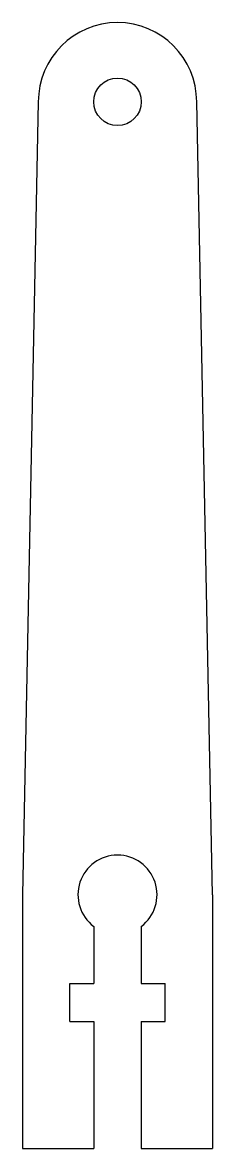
# Model space of a CAD drawing. Extents: x -6 to 6, y -16 to 55.
import ezdxf

# ---------------------------------------------------------------- set-up
doc = ezdxf.new("R2010")
doc.units = 0
doc.layers.get('0').update_dxf_attribs({"linetype": 'CONTINUOUS'})

msp = doc.modelspace()

# ---------------------------------------------------------------- linework, layer by layer
at = {"color": 7, "linetype": 'CONTINUOUS'}
for p, q in [((-5, 50), (-6, 0)), ((6, 0), (5, 50)), ((-6, 0), (-6, -16)), ((6, 0), (6, -16)), ((-1.5, -2), (-1.5, -5.6)), ((1.5, -2), (1.5, -5.6)), ((-3, -5.6), (-1.5, -5.6)), ((-3, -8), (-3, -5.6)), ((1.5, -5.6), (3, -5.6)), ((3, -8), (3, -5.6)), ((-3, -8), (-1.5, -8)), ((-1.5, -8), (-1.5, -16)), ((1.5, -8), (1.5, -16)), ((1.5, -8), (3, -8)), ((-6, -16), (-1.5, -16)), ((1.5, -16), (6, -16))]:
    msp.add_line(p, q, dxfattribs=at)
msp.add_circle((0, 50), 1.5, dxfattribs=at)
for centre, radius, start, end in [((0, 50), 5, 0, 180), ((0, 0), 2.5, 306.8699, 233.1301)]:
    msp.add_arc(centre, radius, start, end, dxfattribs=at)

doc.saveas('drawing.dxf')
